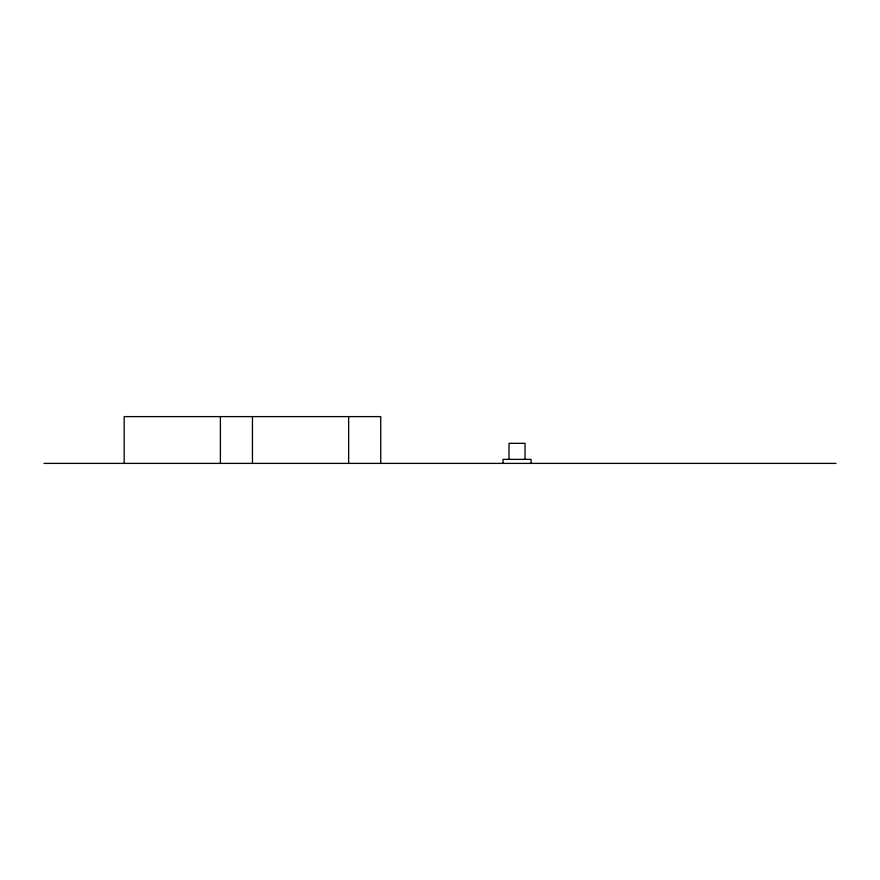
<?xml version="1.0" encoding="UTF-8"?>
<svg xmlns="http://www.w3.org/2000/svg" width="880" height="880" viewBox="0 0 880 880"><rect width="100%" height="100%" fill="white"/><g stroke="black" fill="none" stroke-linecap="round" stroke-linejoin="round"><path stroke-width="1.32" d="M44 463.386L836 463.386M531.058 463.386L531.058 459.371L502.997 459.371L502.997 463.386M525.041 459.371L525.041 443.344L509.003 443.344L509.003 459.371M380.732 463.386L380.732 416.614L124.168 416.614L124.168 463.386M348.656 416.614L348.656 463.386M252.45 416.614L252.45 463.386M220.385 416.614L220.385 463.386"/></g></svg>
